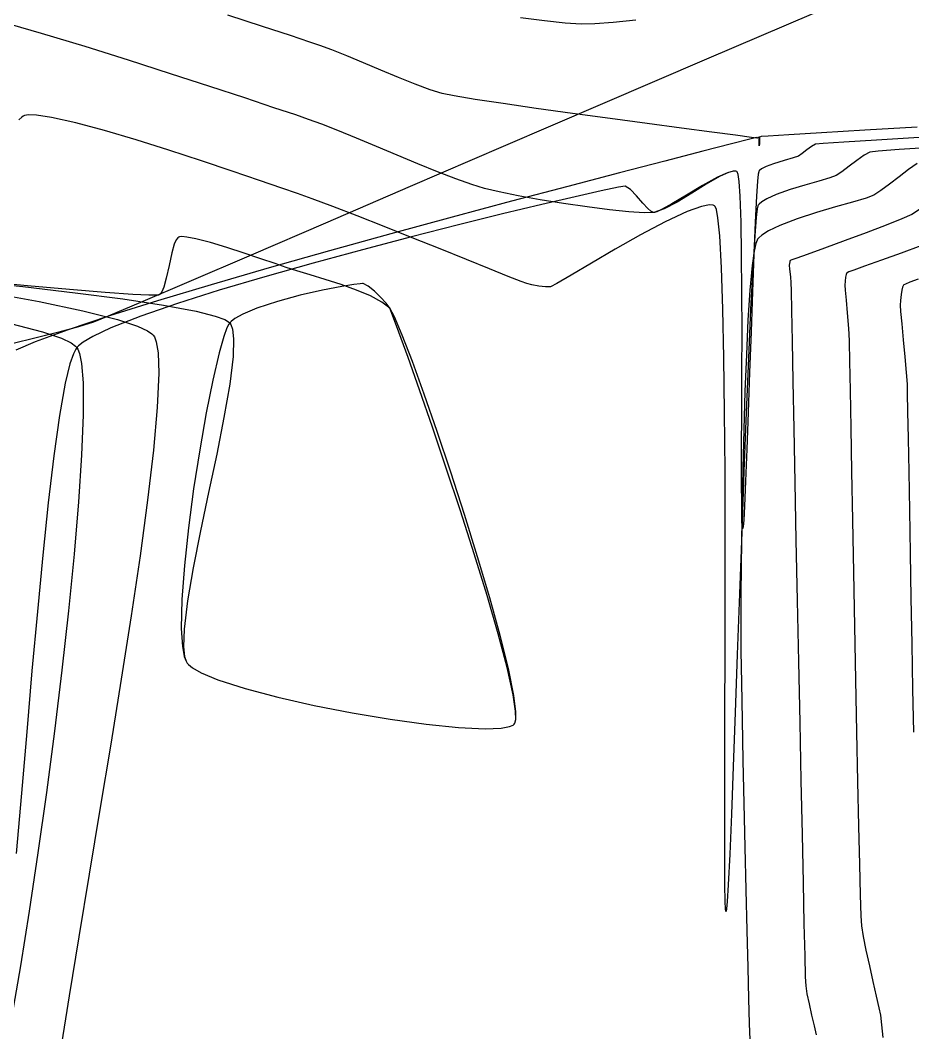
# Model space of a CAD drawing. Header units: metres. Extents: x 708868 to 711043, y 5411316 to 5413138.
# Drawn here: x 709751.1 to 709798.5, y 5411741 to 5411794.8 of the extents above; entities that cross this region are included whole.
import ezdxf

# ---------------------------------------------------------------- set-up
doc = ezdxf.new("R2010")
doc.units = ezdxf.units.M
for name, color, linetype in [('Rionegro 2010_Contours', 7, 'Continuous'), ('Rionegro 2014_Contours', 7, 'Continuous'), ('Rionegro 2018_Contours', 7, 'Continuous')]:
    doc.layers.add(name, color=color, linetype=linetype)

msp = doc.modelspace()

# ---------------------------------------------------------------- linework, layer by layer
at = {"layer": 'Rionegro 2010_Contours'}
for points in [[(709793.255, 5411795.18, 232), (709787.585, 5411792.754, 232), (709782.059, 5411790.384, 232), (709776.778, 5411788.115, 232), (709771.841, 5411785.991, 232), (709767.348, 5411784.056, 232), (709763.399, 5411782.356, 232), (709760.093, 5411780.934, 232), (709757.529, 5411779.835, 232), (709755.809, 5411779.105, 232), (709755.03, 5411778.787, 232), (709754.236, 5411778.541, 232), (709753.194, 5411778.264, 232), (709751.986, 5411777.964, 232), (709750.699, 5411777.648, 232)], [(709798.759, 5411789.153, 233), (709795.976, 5411788.986, 233), (709793.68, 5411788.849, 233), (709791.947, 5411788.746, 233), (709790.853, 5411788.68, 233), (709790.471, 5411788.657, 233), (709790.397, 5411788.622, 233), (709790.394, 5411788.501, 233), (709790.387, 5411788.279, 233), (709790.376, 5411788.159, 233), (709790.37, 5411788.279, 233), (709790.37, 5411788.501, 233), (709790.369, 5411788.622, 233), (709790.314, 5411788.596, 233), (709790.261, 5411788.569, 233), (709790.224, 5411788.603, 233), (709789.882, 5411788.516, 233), (709788.906, 5411788.267, 233), (709787.375, 5411787.873, 233), (709785.364, 5411787.353, 233), (709782.951, 5411786.724, 233), (709780.214, 5411786.005, 233), (709777.229, 5411785.212, 233), (709774.074, 5411784.365, 233), (709770.825, 5411783.48, 233), (709767.559, 5411782.576, 233), (709764.354, 5411781.671, 233), (709761.287, 5411780.782, 233), (709758.435, 5411779.927, 233), (709755.875, 5411779.125, 233), (709753.684, 5411778.392, 233), (709751.939, 5411777.748, 233), (709750.916, 5411777.307, 233)], [(709798.87, 5411788.598, 234), (709796.602, 5411788.459, 234), (709794.877, 5411788.351, 234), (709793.771, 5411788.278, 234), (709793.363, 5411788.244, 234), (709793.157, 5411788.128, 234), (709792.906, 5411787.94, 234), (709792.656, 5411787.745, 234), (709792.454, 5411787.609, 234), (709792.177, 5411787.515, 234), (709791.695, 5411787.377, 234), (709791.142, 5411787.206, 234), (709790.739, 5411787.055, 234), (709790.505, 5411786.936, 234), (709790.398, 5411786.855, 234), (709790.363, 5411786.815, 234), (709790.351, 5411786.786, 234), (709790.328, 5411786.655, 234), (709790.291, 5411786.282, 234), (709790.238, 5411785.493, 234), (709790.168, 5411784.11, 234), (709790.094, 5411782.379, 234), (709790.019, 5411780.401, 234), (709789.943, 5411778.278, 234), (709789.867, 5411776.111, 234), (709789.793, 5411774, 234), (709789.723, 5411772.047, 234), (709789.656, 5411770.352, 234), (709789.595, 5411769.016, 234), (709789.551, 5411768.275, 234), (709789.522, 5411767.943, 234), (709789.503, 5411767.84, 234), (709789.495, 5411767.827, 234), (709789.487, 5411767.841, 234), (709789.473, 5411767.943, 234), (709789.458, 5411768.276, 234), (709789.446, 5411769.019, 234), (709789.441, 5411770.356, 234), (709789.444, 5411772.052, 234), (709789.451, 5411774.006, 234), (709789.458, 5411776.117, 234), (709789.462, 5411778.283, 234), (709789.458, 5411780.405, 234), (709789.442, 5411782.381, 234), (709789.411, 5411784.109, 234), (709789.361, 5411785.488, 234), (709789.305, 5411786.273, 234), (709789.251, 5411786.641, 234), (709789.21, 5411786.77, 234), (709789.188, 5411786.797, 234), (709789.138, 5411786.816, 234), (709788.997, 5411786.816, 234), (709788.695, 5411786.73, 234), (709788.161, 5411786.488, 234), (709787.361, 5411786.049, 234), (709786.514, 5411785.547, 234), (709785.73, 5411785.077, 234), (709785.219, 5411784.789, 234), (709784.941, 5411784.655, 234), (709784.819, 5411784.617, 234), (709784.78, 5411784.615, 234), (709784.733, 5411784.627, 234), (709784.63, 5411784.682, 234), (709784.456, 5411784.829, 234), (709784.198, 5411785.105, 234), (709783.86, 5411785.498, 234), (709783.538, 5411785.839, 234), (709783.268, 5411786.014, 234), (709782.899, 5411785.959, 234), (709781.987, 5411785.768, 234), (709780.608, 5411785.458, 234), (709778.835, 5411785.043, 234), (709776.744, 5411784.539, 234), (709774.41, 5411783.96, 234), (709771.907, 5411783.323, 234), (709769.311, 5411782.642, 234), (709766.696, 5411781.932, 234), (709764.137, 5411781.209, 234), (709761.709, 5411780.489, 234), (709759.486, 5411779.785, 234), (709757.545, 5411779.113, 234), (709755.958, 5411778.49, 234), (709754.996, 5411778.035, 234), (709754.478, 5411777.725, 234), (709754.238, 5411777.535, 234), (709754.152, 5411777.446, 234), (709754.089, 5411777.359, 234), (709753.964, 5411777.114, 234), (709753.778, 5411776.572, 234), (709753.532, 5411775.548, 234), (709753.229, 5411773.832, 234), (709752.929, 5411771.693, 234), (709752.633, 5411769.2, 234), (709752.341, 5411766.421, 234), (709752.053, 5411763.421, 234), (709751.768, 5411760.269, 234), (709751.486, 5411757.033, 234), (709751.208, 5411753.779, 234), (709750.933, 5411750.575, 234)], [(709798.764, 5411787.223, 236), (709798.3, 5411786.905, 236), (709797.798, 5411786.521, 236), (709797.297, 5411786.128, 236), (709796.84, 5411785.783, 236), (709796.466, 5411785.543, 236), (709796.047, 5411785.386, 236), (709795.333, 5411785.174, 236), (709794.422, 5411784.915, 236), (709793.41, 5411784.617, 236), (709792.394, 5411784.288, 236), (709791.471, 5411783.936, 236), (709790.865, 5411783.644, 236), (709790.521, 5411783.422, 236), (709790.355, 5411783.273, 236), (709790.293, 5411783.199, 236), (709790.261, 5411783.143, 236), (709790.197, 5411782.97, 236), (709790.109, 5411782.569, 236), (709790.001, 5411781.795, 236), (709789.882, 5411780.496, 236), (709789.78, 5411778.899, 236), (709789.692, 5411777.08, 236), (709789.619, 5411775.113, 236), (709789.559, 5411773.074, 236), (709789.51, 5411771.037, 236), (709789.472, 5411769.078, 236), (709789.442, 5411767.273, 236), (709789.42, 5411765.695, 236), (709789.405, 5411764.42, 236), (709789.394, 5411763.523, 236), (709789.394, 5411762.643, 236), (709789.408, 5411761.321, 236), (709789.435, 5411759.638, 236), (709789.47, 5411757.675, 236), (709789.514, 5411755.513, 236), (709789.563, 5411753.231, 236), (709789.615, 5411750.911, 236), (709789.668, 5411748.632, 236), (709789.72, 5411746.475, 236), (709789.768, 5411744.521, 236), (709789.811, 5411742.85, 236), (709789.846, 5411741.543, 236), (709789.871, 5411740.679, 236)], [(709798.89, 5411784.773, 237), (709798.471, 5411784.51, 237), (709797.951, 5411784.277, 237), (709797.108, 5411783.941, 237), (709796.061, 5411783.544, 237), (709794.933, 5411783.125, 237), (709793.843, 5411782.727, 237), (709792.913, 5411782.389, 237), (709792.365, 5411782.189, 237), (709792.108, 5411782.095, 237), (709792.026, 5411782.063, 237), (709792.014, 5411782.058, 237), (709792.008, 5411782.046, 237), (709791.996, 5411782.002, 237), (709791.983, 5411781.913, 237), (709791.974, 5411781.82, 237), (709791.992, 5411781.606, 237), (709792.029, 5411781.209, 237), (709792.055, 5411780.881, 237), (709792.064, 5411780.482, 237), (709792.086, 5411779.419, 237), (709792.118, 5411777.778, 237), (709792.161, 5411775.648, 237), (709792.211, 5411773.118, 237), (709792.267, 5411770.274, 237), (709792.328, 5411767.206, 237), (709792.393, 5411764.002, 237), (709792.458, 5411760.748, 237), (709792.524, 5411757.534, 237), (709792.588, 5411754.448, 237), (709792.648, 5411751.577, 237), (709792.703, 5411749.01, 237), (709792.752, 5411746.834, 237), (709792.793, 5411745.138, 237), (709792.824, 5411744.01, 237), (709792.843, 5411743.538, 237), (709792.911, 5411743.123, 237), (709793.023, 5411742.578, 237), (709793.157, 5411741.981, 237), (709793.289, 5411741.407, 237), (709793.396, 5411740.933, 237)], [(709798.948, 5411782.839, 238), (709797.913, 5411782.458, 238), (709796.872, 5411782.087, 238), (709795.957, 5411781.762, 238), (709795.403, 5411781.562, 238), (709795.136, 5411781.46, 238), (709795.044, 5411781.419, 238), (709795.027, 5411781.407, 238), (709795.011, 5411781.384, 238), (709794.985, 5411781.316, 238), (709794.955, 5411781.178, 238), (709794.931, 5411780.968, 238), (709794.918, 5411780.757, 238), (709794.936, 5411780.489, 238), (709794.984, 5411779.954, 238), (709795.046, 5411779.297, 238), (709795.104, 5411778.66, 238), (709795.139, 5411778.188, 238), (709795.15, 5411777.752, 238), (709795.172, 5411776.716, 238), (709795.201, 5411775.165, 238), (709795.239, 5411773.183, 238), (709795.282, 5411770.855, 238), (709795.33, 5411768.267, 238), (709795.382, 5411765.503, 238), (709795.437, 5411762.648, 238), (709795.492, 5411759.788, 238), (709795.547, 5411757.006, 238), (709795.601, 5411754.389, 238), (709795.652, 5411752.021, 238), (709795.699, 5411749.986, 238), (709795.741, 5411748.371, 238), (709795.776, 5411747.259, 238), (709795.803, 5411746.736, 238), (709795.893, 5411746.167, 238), (709796.04, 5411745.43, 238), (709796.222, 5411744.603, 238), (709796.413, 5411743.765, 238), (709796.59, 5411742.994, 238), (709796.73, 5411742.371, 238), (709796.808, 5411741.974, 238), (709796.867, 5411741.471, 238), (709796.93, 5411740.789, 238)], [(709798.816, 5411781.076, 239), (709798.365, 5411780.909, 239), (709798.142, 5411780.816, 239), (709798.059, 5411780.772, 239), (709798.04, 5411780.757, 239), (709798.021, 5411780.729, 239), (709797.987, 5411780.653, 239), (709797.945, 5411780.501, 239), (709797.905, 5411780.254, 239), (709797.875, 5411779.937, 239), (709797.862, 5411779.694, 239), (709797.882, 5411779.365, 239), (709797.94, 5411778.707, 239), (709798.02, 5411777.856, 239), (709798.105, 5411776.946, 239), (709798.179, 5411776.114, 239), (709798.224, 5411775.495, 239), (709798.237, 5411775.025, 239), (709798.257, 5411774.041, 239), (709798.282, 5411772.62, 239), (709798.313, 5411770.842, 239), (709798.348, 5411768.783, 239), (709798.386, 5411766.522, 239), (709798.427, 5411764.136, 239), (709798.47, 5411761.704, 239), (709798.514, 5411759.304, 239), (709798.558, 5411757.014, 239)], [(709769.355, 5411780.838, 236), (709769.318, 5411780.842, 236), (709769.186, 5411780.837, 236), (709768.859, 5411780.798, 236), (709768.221, 5411780.694, 236), (709767.188, 5411780.49, 236), (709766.008, 5411780.218, 236), (709764.803, 5411779.893, 236), (709763.696, 5411779.53, 236), (709762.963, 5411779.222, 236), (709762.543, 5411778.987, 236), (709762.339, 5411778.829, 236), (709762.264, 5411778.75, 236), (709762.218, 5411778.686, 236), (709762.118, 5411778.49, 236), (709761.952, 5411778.035, 236), (709761.704, 5411777.164, 236), (709761.366, 5411775.718, 236), (709761.016, 5411773.969, 236), (709760.67, 5411772.011, 236), (709760.35, 5411769.944, 236), (709760.073, 5411767.865, 236), (709759.859, 5411765.87, 236), (709759.726, 5411764.057, 236), (709759.693, 5411762.524, 236), (709759.752, 5411761.565, 236), (709759.853, 5411761.033, 236), (709759.948, 5411760.781, 236), (709760.005, 5411760.687, 236), (709760.077, 5411760.604, 236), (709760.287, 5411760.433, 236), (709760.757, 5411760.166, 236), (709761.641, 5411759.799, 236), (709763.088, 5411759.333, 236), (709764.824, 5411758.873, 236), (709766.751, 5411758.436, 236), (709768.771, 5411758.04, 236), (709770.786, 5411757.701, 236), (709772.698, 5411757.436, 236), (709774.41, 5411757.261, 236), (709775.824, 5411757.192, 236), (709776.675, 5411757.226, 236), (709777.116, 5411757.308, 236), (709777.305, 5411757.392, 236), (709777.365, 5411757.443, 236), (709777.402, 5411757.501, 236), (709777.446, 5411757.687, 236), (709777.442, 5411758.128, 236), (709777.318, 5411758.99, 236), (709776.996, 5411760.445, 236), (709776.52, 5411762.237, 236), (709775.925, 5411764.279, 236), (709775.243, 5411766.485, 236), (709774.51, 5411768.766, 236), (709773.758, 5411771.037, 236), (709773.022, 5411773.209, 236), (709772.335, 5411775.195, 236), (709771.732, 5411776.908, 236), (709771.246, 5411778.261, 236), (709770.91, 5411779.166, 236), (709770.76, 5411779.537, 236), (709770.565, 5411779.798, 236), (709770.276, 5411780.121, 236), (709769.943, 5411780.444, 236), (709769.619, 5411780.703, 236), (709769.355, 5411780.838, 236)]]:
    msp.add_polyline3d(points, dxfattribs=at)
at = {"layer": 'Rionegro 2014_Contours'}
for points in [[(709798.759, 5411789.153, 233), (709795.976, 5411788.986, 233), (709793.68, 5411788.849, 233), (709791.947, 5411788.746, 233), (709790.853, 5411788.68, 233), (709790.471, 5411788.657, 233), (709790.397, 5411788.622, 233), (709790.394, 5411788.501, 233), (709790.387, 5411788.279, 233), (709790.376, 5411788.159, 233), (709790.37, 5411788.279, 233), (709790.37, 5411788.501, 233), (709790.369, 5411788.622, 233), (709790.317, 5411788.597, 233), (709790.261, 5411788.569, 233), (709789.959, 5411788.608, 233), (709789.123, 5411788.717, 233), (709787.855, 5411788.883, 233), (709786.255, 5411789.096, 233), (709784.423, 5411789.341, 233), (709782.459, 5411789.607, 233), (709780.465, 5411789.881, 233), (709778.54, 5411790.15, 233), (709776.786, 5411790.404, 233), (709775.302, 5411790.628, 233), (709774.189, 5411790.811, 233), (709773.548, 5411790.94, 233), (709772.902, 5411791.142, 233), (709772.112, 5411791.436, 233), (709771.226, 5411791.791, 233), (709770.293, 5411792.18, 233), (709769.361, 5411792.574, 233), (709768.478, 5411792.944, 233), (709767.693, 5411793.261, 233), (709767.054, 5411793.497, 233), (709766.521, 5411793.674, 233), (709765.483, 5411794.016, 233), (709764.008, 5411794.499, 233), (709762.161, 5411795.097, 233)], [(709798.87, 5411788.598, 234), (709796.602, 5411788.459, 234), (709794.877, 5411788.351, 234), (709793.771, 5411788.278, 234), (709793.363, 5411788.244, 234), (709793.157, 5411788.128, 234), (709792.906, 5411787.94, 234), (709792.656, 5411787.745, 234), (709792.454, 5411787.609, 234), (709792.177, 5411787.515, 234), (709791.695, 5411787.377, 234), (709791.142, 5411787.206, 234), (709790.739, 5411787.055, 234), (709790.505, 5411786.936, 234), (709790.398, 5411786.855, 234), (709790.363, 5411786.815, 234), (709790.351, 5411786.786, 234), (709790.328, 5411786.655, 234), (709790.291, 5411786.282, 234), (709790.238, 5411785.493, 234), (709790.168, 5411784.11, 234), (709790.094, 5411782.379, 234), (709790.019, 5411780.401, 234), (709789.943, 5411778.278, 234), (709789.867, 5411776.111, 234), (709789.793, 5411774, 234), (709789.723, 5411772.047, 234), (709789.656, 5411770.352, 234), (709789.595, 5411769.016, 234), (709789.551, 5411768.275, 234), (709789.522, 5411767.943, 234), (709789.503, 5411767.84, 234), (709789.495, 5411767.827, 234), (709789.487, 5411767.841, 234), (709789.473, 5411767.943, 234), (709789.458, 5411768.276, 234), (709789.446, 5411769.019, 234), (709789.441, 5411770.356, 234), (709789.444, 5411772.052, 234), (709789.451, 5411774.006, 234), (709789.458, 5411776.117, 234), (709789.462, 5411778.283, 234), (709789.458, 5411780.405, 234), (709789.442, 5411782.381, 234), (709789.411, 5411784.109, 234), (709789.361, 5411785.488, 234), (709789.305, 5411786.273, 234), (709789.251, 5411786.641, 234), (709789.21, 5411786.77, 234), (709789.188, 5411786.797, 234), (709789.139, 5411786.817, 234), (709789.01, 5411786.82, 234), (709788.743, 5411786.746, 234), (709788.276, 5411786.526, 234), (709787.568, 5411786.118, 234), (709786.79, 5411785.639, 234), (709786.017, 5411785.173, 234), (709785.322, 5411784.804, 234), (709784.78, 5411784.615, 234), (709784.264, 5411784.598, 234), (709783.452, 5411784.651, 234), (709782.42, 5411784.759, 234), (709781.242, 5411784.911, 234), (709779.994, 5411785.095, 234), (709778.749, 5411785.297, 234), (709777.584, 5411785.505, 234), (709776.572, 5411785.707, 234), (709775.79, 5411785.891, 234), (709775.114, 5411786.099, 234), (709774.27, 5411786.404, 234), (709773.301, 5411786.782, 234), (709772.247, 5411787.21, 234), (709771.149, 5411787.666, 234), (709770.049, 5411788.128, 234), (709768.989, 5411788.571, 234), (709768.009, 5411788.974, 234), (709767.151, 5411789.313, 234), (709766.456, 5411789.565, 234), (709765.768, 5411789.798, 234), (709764.612, 5411790.186, 234), (709763.067, 5411790.701, 234), (709761.212, 5411791.312, 234), (709759.127, 5411791.99, 234), (709756.891, 5411792.705, 234), (709754.582, 5411793.427, 234), (709752.281, 5411794.126, 234), (709750.064, 5411794.772, 234)], [(709783.827, 5411794.83, 232), (709782.629, 5411794.715, 232), (709781.642, 5411794.643, 232), (709780.925, 5411794.625, 232), (709780.08, 5411794.677, 232), (709778.976, 5411794.791, 232), (709777.701, 5411794.951, 232)], [(709799.505, 5411788.069, 235), (709797.799, 5411787.956, 235), (709796.689, 5411787.875, 235), (709796.255, 5411787.831, 235), (709795.94, 5411787.663, 235), (709795.555, 5411787.388, 235), (709795.149, 5411787.071, 235), (709794.768, 5411786.778, 235), (709794.46, 5411786.576, 235), (709794.122, 5411786.453, 235), (709793.538, 5411786.282, 235), (709792.806, 5411786.073, 235), (709792.022, 5411785.832, 235), (709791.283, 5411785.569, 235), (709790.789, 5411785.347, 235), (709790.509, 5411785.178, 235), (709790.376, 5411785.064, 235), (709790.328, 5411785.007, 235), (709790.311, 5411784.968, 235), (709790.275, 5411784.804, 235), (709790.219, 5411784.351, 235), (709790.139, 5411783.389, 235), (709790.033, 5411781.676, 235), (709789.921, 5411779.479, 235), (709789.805, 5411776.888, 235), (709789.686, 5411773.992, 235), (709789.565, 5411770.879, 235), (709789.445, 5411767.64, 235), (709789.326, 5411764.363, 235), (709789.211, 5411761.138, 235), (709789.099, 5411758.053, 235), (709788.994, 5411755.198, 235), (709788.897, 5411752.663, 235), (709788.809, 5411750.535, 235), (709788.731, 5411748.906, 235), (709788.678, 5411748.02, 235), (709788.643, 5411747.63, 235), (709788.623, 5411747.511, 235), (709788.614, 5411747.496, 235), (709788.605, 5411747.511, 235), (709788.59, 5411747.631, 235), (709788.572, 5411748.022, 235), (709788.556, 5411748.909, 235), (709788.546, 5411750.542, 235), (709788.545, 5411752.672, 235), (709788.549, 5411755.21, 235), (709788.557, 5411758.067, 235), (709788.565, 5411761.154, 235), (709788.57, 5411764.38, 235), (709788.57, 5411767.658, 235), (709788.56, 5411770.896, 235), (709788.539, 5411774.007, 235), (709788.504, 5411776.9, 235), (709788.451, 5411779.486, 235), (709788.378, 5411781.675, 235), (709788.281, 5411783.379, 235), (709788.185, 5411784.332, 235), (709788.102, 5411784.778, 235), (709788.04, 5411784.937, 235), (709788.007, 5411784.972, 235), (709787.934, 5411785.003, 235), (709787.734, 5411785.018, 235), (709787.311, 5411784.938, 235), (709786.556, 5411784.666, 235), (709785.387, 5411784.121, 235), (709784.073, 5411783.426, 235), (709782.728, 5411782.667, 235), (709781.464, 5411781.926, 235), (709780.396, 5411781.289, 235), (709779.636, 5411780.84, 235), (709779.298, 5411780.661, 235), (709779.026, 5411780.661, 235), (709778.667, 5411780.708, 235), (709778.307, 5411780.777, 235), (709778.032, 5411780.841, 235), (709777.738, 5411780.952, 235), (709777.056, 5411781.223, 235), (709776.062, 5411781.622, 235), (709774.829, 5411782.119, 235), (709773.434, 5411782.681, 235), (709771.951, 5411783.276, 235), (709770.456, 5411783.872, 235), (709769.024, 5411784.438, 235), (709767.731, 5411784.941, 235), (709766.65, 5411785.351, 235), (709765.858, 5411785.634, 235), (709765.031, 5411785.917, 235), (709763.851, 5411786.323, 235), (709762.403, 5411786.817, 235), (709760.771, 5411787.364, 235), (709759.04, 5411787.929, 235), (709757.294, 5411788.477, 235), (709755.617, 5411788.973, 235), (709754.095, 5411789.382, 235), (709752.811, 5411789.67, 235), (709752.013, 5411789.788, 235), (709751.576, 5411789.801, 235), (709751.372, 5411789.768, 235), (709751.298, 5411789.739, 235), (709751.221, 5411789.689, 235), (709751.075, 5411789.541, 235)], [(709798.764, 5411787.223, 236), (709798.3, 5411786.905, 236), (709797.798, 5411786.521, 236), (709797.297, 5411786.128, 236), (709796.84, 5411785.783, 236), (709796.466, 5411785.543, 236), (709796.047, 5411785.386, 236), (709795.333, 5411785.174, 236), (709794.422, 5411784.915, 236), (709793.41, 5411784.617, 236), (709792.394, 5411784.288, 236), (709791.471, 5411783.936, 236), (709790.865, 5411783.644, 236), (709790.521, 5411783.422, 236), (709790.355, 5411783.273, 236), (709790.293, 5411783.199, 236), (709790.261, 5411783.143, 236), (709790.197, 5411782.97, 236), (709790.109, 5411782.569, 236), (709790.001, 5411781.795, 236), (709789.882, 5411780.496, 236), (709789.78, 5411778.899, 236), (709789.692, 5411777.08, 236), (709789.619, 5411775.113, 236), (709789.559, 5411773.074, 236), (709789.51, 5411771.037, 236), (709789.472, 5411769.078, 236), (709789.442, 5411767.273, 236), (709789.42, 5411765.695, 236), (709789.405, 5411764.42, 236), (709789.394, 5411763.523, 236), (709789.394, 5411762.643, 236), (709789.408, 5411761.321, 236), (709789.435, 5411759.638, 236), (709789.47, 5411757.675, 236), (709789.514, 5411755.513, 236), (709789.563, 5411753.231, 236), (709789.615, 5411750.911, 236), (709789.668, 5411748.632, 236), (709789.72, 5411746.475, 236), (709789.768, 5411744.521, 236), (709789.811, 5411742.85, 236), (709789.846, 5411741.543, 236), (709789.871, 5411740.679, 236)], [(709798.89, 5411784.773, 237), (709798.471, 5411784.51, 237), (709797.951, 5411784.277, 237), (709797.108, 5411783.941, 237), (709796.061, 5411783.544, 237), (709794.933, 5411783.125, 237), (709793.843, 5411782.727, 237), (709792.913, 5411782.389, 237), (709792.365, 5411782.189, 237), (709792.108, 5411782.095, 237), (709792.026, 5411782.063, 237), (709792.014, 5411782.058, 237), (709792.008, 5411782.046, 237), (709791.996, 5411782.002, 237), (709791.983, 5411781.913, 237), (709791.974, 5411781.82, 237), (709791.992, 5411781.606, 237), (709792.029, 5411781.209, 237), (709792.055, 5411780.881, 237), (709792.064, 5411780.482, 237), (709792.086, 5411779.419, 237), (709792.118, 5411777.778, 237), (709792.161, 5411775.648, 237), (709792.211, 5411773.118, 237), (709792.267, 5411770.274, 237), (709792.328, 5411767.206, 237), (709792.393, 5411764.002, 237), (709792.458, 5411760.748, 237), (709792.524, 5411757.534, 237), (709792.588, 5411754.448, 237), (709792.648, 5411751.577, 237), (709792.703, 5411749.01, 237), (709792.752, 5411746.834, 237), (709792.793, 5411745.138, 237), (709792.824, 5411744.01, 237), (709792.843, 5411743.538, 237), (709792.911, 5411743.123, 237), (709793.023, 5411742.578, 237), (709793.157, 5411741.981, 237), (709793.289, 5411741.407, 237), (709793.396, 5411740.933, 237)], [(709748.321, 5411780.996, 236), (709751.273, 5411780.68, 236), (709754.058, 5411780.355, 236), (709756.583, 5411780.026, 236), (709758.758, 5411779.697, 236), (709760.49, 5411779.372, 236), (709761.496, 5411779.117, 236), (709761.999, 5411778.931, 236), (709762.203, 5411778.81, 236), (709762.264, 5411778.75, 236), (709762.32, 5411778.66, 236), (709762.406, 5411778.417, 236), (709762.468, 5411777.904, 236), (709762.442, 5411776.977, 236), (709762.263, 5411775.492, 236), (709761.96, 5411773.73, 236), (709761.574, 5411771.783, 236), (709761.147, 5411769.743, 236), (709760.718, 5411767.701, 236), (709760.331, 5411765.75, 236), (709760.024, 5411763.982, 236), (709759.841, 5411762.487, 236), (709759.81, 5411761.55, 236), (709759.868, 5411761.03, 236), (709759.95, 5411760.78, 236), (709760.005, 5411760.687, 236), (709760.077, 5411760.604, 236), (709760.287, 5411760.433, 236), (709760.757, 5411760.166, 236), (709761.641, 5411759.799, 236), (709763.088, 5411759.333, 236), (709764.824, 5411758.873, 236), (709766.751, 5411758.436, 236), (709768.771, 5411758.04, 236), (709770.786, 5411757.701, 236), (709772.698, 5411757.436, 236), (709774.41, 5411757.261, 236), (709775.824, 5411757.192, 236), (709776.675, 5411757.226, 236), (709777.116, 5411757.308, 236), (709777.305, 5411757.392, 236), (709777.365, 5411757.443, 236), (709777.402, 5411757.501, 236), (709777.449, 5411757.685, 236), (709777.454, 5411758.118, 236), (709777.348, 5411758.963, 236), (709777.059, 5411760.388, 236), (709776.622, 5411762.146, 236), (709776.068, 5411764.151, 236), (709775.427, 5411766.321, 236), (709774.728, 5411768.571, 236), (709774.002, 5411770.818, 236), (709773.279, 5411772.978, 236), (709772.589, 5411774.967, 236), (709771.963, 5411776.701, 236), (709771.429, 5411778.097, 236), (709771.018, 5411779.07, 236), (709770.76, 5411779.537, 236), (709770.346, 5411779.863, 236), (709769.739, 5411780.183, 236), (709768.997, 5411780.494, 236), (709768.177, 5411780.789, 236), (709767.336, 5411781.063, 236), (709766.531, 5411781.31, 236), (709765.821, 5411781.525, 236), (709765.26, 5411781.702, 236), (709764.678, 5411781.902, 236), (709763.91, 5411782.164, 236), (709763.032, 5411782.459, 236), (709762.116, 5411782.754, 236), (709761.236, 5411783.019, 236), (709760.468, 5411783.221, 236), (709759.982, 5411783.316, 236), (709759.718, 5411783.338, 236), (709759.598, 5411783.326, 236), (709759.557, 5411783.31, 236), (709759.512, 5411783.279, 236), (709759.429, 5411783.174, 236), (709759.318, 5411782.928, 236), (709759.189, 5411782.476, 236), (709759.044, 5411781.801, 236), (709758.899, 5411781.121, 236), (709758.768, 5411780.657, 236), (709758.654, 5411780.397, 236), (709758.569, 5411780.28, 236), (709758.523, 5411780.242, 236)], [(709798.948, 5411782.839, 238), (709797.913, 5411782.458, 238), (709796.872, 5411782.087, 238), (709795.957, 5411781.762, 238), (709795.403, 5411781.562, 238), (709795.136, 5411781.46, 238), (709795.044, 5411781.419, 238), (709795.027, 5411781.407, 238), (709795.011, 5411781.384, 238), (709794.985, 5411781.316, 238), (709794.955, 5411781.178, 238), (709794.931, 5411780.968, 238), (709794.918, 5411780.757, 238), (709794.936, 5411780.489, 238), (709794.984, 5411779.954, 238), (709795.046, 5411779.297, 238), (709795.104, 5411778.66, 238), (709795.139, 5411778.188, 238), (709795.15, 5411777.752, 238), (709795.172, 5411776.716, 238), (709795.201, 5411775.165, 238), (709795.239, 5411773.183, 238), (709795.282, 5411770.855, 238), (709795.33, 5411768.267, 238), (709795.382, 5411765.503, 238), (709795.437, 5411762.648, 238), (709795.492, 5411759.788, 238), (709795.547, 5411757.006, 238), (709795.601, 5411754.389, 238), (709795.652, 5411752.021, 238), (709795.699, 5411749.986, 238), (709795.741, 5411748.371, 238), (709795.776, 5411747.259, 238), (709795.803, 5411746.736, 238), (709795.893, 5411746.167, 238), (709796.04, 5411745.43, 238), (709796.222, 5411744.603, 238), (709796.413, 5411743.765, 238), (709796.59, 5411742.994, 238), (709796.73, 5411742.371, 238), (709796.808, 5411741.974, 238), (709796.867, 5411741.471, 238), (709796.93, 5411740.789, 238)], [(709798.816, 5411781.076, 239), (709798.365, 5411780.909, 239), (709798.142, 5411780.816, 239), (709798.059, 5411780.772, 239), (709798.04, 5411780.757, 239), (709798.021, 5411780.729, 239), (709797.987, 5411780.653, 239), (709797.945, 5411780.501, 239), (709797.905, 5411780.254, 239), (709797.875, 5411779.937, 239), (709797.862, 5411779.694, 239), (709797.882, 5411779.365, 239), (709797.94, 5411778.707, 239), (709798.02, 5411777.856, 239), (709798.105, 5411776.946, 239), (709798.179, 5411776.114, 239), (709798.224, 5411775.495, 239), (709798.237, 5411775.025, 239), (709798.257, 5411774.041, 239), (709798.282, 5411772.62, 239), (709798.313, 5411770.842, 239), (709798.348, 5411768.783, 239), (709798.386, 5411766.522, 239), (709798.427, 5411764.136, 239), (709798.47, 5411761.704, 239), (709798.514, 5411759.304, 239), (709798.558, 5411757.014, 239)], [(709758.523, 5411780.242, 236), (709758.492, 5411780.232, 236), (709758.353, 5411780.221, 236), (709757.963, 5411780.226, 236), (709757.13, 5411780.268, 236), (709755.648, 5411780.373, 236), (709753.753, 5411780.527, 236), (709751.529, 5411780.721, 236), (709749.059, 5411780.945, 236)], [(709749.397, 5411780.385, 235), (709752.142, 5411779.886, 235), (709754.467, 5411779.399, 235), (709756.3, 5411778.934, 235), (709757.365, 5411778.583, 235), (709757.906, 5411778.333, 235), (709758.135, 5411778.175, 235), (709758.208, 5411778.098, 235), (709758.267, 5411778.005, 235), (709758.363, 5411777.743, 235), (709758.458, 5411777.165, 235), (709758.497, 5411776.077, 235), (709758.418, 5411774.255, 235), (709758.213, 5411771.986, 235), (709757.902, 5411769.339, 235), (709757.502, 5411766.386, 235), (709757.031, 5411763.195, 235), (709756.508, 5411759.838, 235), (709755.95, 5411756.385, 235), (709755.375, 5411752.905, 235), (709754.802, 5411749.469, 235), (709754.249, 5411746.147, 235), (709753.733, 5411743.01, 235), (709753.273, 5411740.127, 235)], [(709750.619, 5411778.728, 234), (709752.324, 5411778.284, 234), (709753.331, 5411777.939, 234), (709753.851, 5411777.688, 234), (709754.077, 5411777.525, 234), (709754.152, 5411777.446, 234), (709754.205, 5411777.363, 234), (709754.296, 5411777.123, 234), (709754.4, 5411776.589, 234), (709754.477, 5411775.574, 234), (709754.484, 5411773.866, 234), (709754.4, 5411771.733, 234), (709754.235, 5411769.244, 234), (709753.998, 5411766.466, 234), (709753.7, 5411763.466, 234), (709753.35, 5411760.312, 234), (709752.957, 5411757.073, 234), (709752.532, 5411753.815, 234), (709752.083, 5411750.606, 234), (709751.621, 5411747.515, 234), (709751.155, 5411744.608, 234), (709750.696, 5411741.954, 234)]]:
    msp.add_polyline3d(points, dxfattribs=at)
at = {"layer": 'Rionegro 2018_Contours'}
for points in [[(709798.759, 5411789.153, 233), (709795.976, 5411788.986, 233), (709793.68, 5411788.849, 233), (709791.947, 5411788.746, 233), (709790.853, 5411788.68, 233), (709790.471, 5411788.657, 233), (709790.397, 5411788.622, 233), (709790.394, 5411788.501, 233), (709790.387, 5411788.279, 233), (709790.376, 5411788.159, 233), (709790.37, 5411788.279, 233), (709790.37, 5411788.501, 233), (709790.369, 5411788.622, 233), (709790.317, 5411788.597, 233), (709790.261, 5411788.569, 233), (709789.959, 5411788.608, 233), (709789.123, 5411788.717, 233), (709787.855, 5411788.883, 233), (709786.255, 5411789.096, 233), (709784.423, 5411789.341, 233), (709782.459, 5411789.607, 233), (709780.465, 5411789.881, 233), (709778.54, 5411790.15, 233), (709776.786, 5411790.404, 233), (709775.302, 5411790.628, 233), (709774.189, 5411790.811, 233), (709773.548, 5411790.94, 233), (709772.902, 5411791.142, 233), (709772.112, 5411791.436, 233), (709771.226, 5411791.791, 233), (709770.293, 5411792.18, 233), (709769.361, 5411792.574, 233), (709768.478, 5411792.944, 233), (709767.693, 5411793.261, 233), (709767.054, 5411793.497, 233), (709766.521, 5411793.674, 233), (709765.483, 5411794.016, 233), (709764.008, 5411794.499, 233), (709762.161, 5411795.097, 233)], [(709798.87, 5411788.598, 234), (709796.602, 5411788.459, 234), (709794.877, 5411788.351, 234), (709793.771, 5411788.278, 234), (709793.363, 5411788.244, 234), (709793.157, 5411788.128, 234), (709792.906, 5411787.94, 234), (709792.656, 5411787.745, 234), (709792.454, 5411787.609, 234), (709792.177, 5411787.515, 234), (709791.695, 5411787.377, 234), (709791.142, 5411787.206, 234), (709790.739, 5411787.055, 234), (709790.505, 5411786.936, 234), (709790.398, 5411786.855, 234), (709790.363, 5411786.815, 234), (709790.351, 5411786.786, 234), (709790.328, 5411786.655, 234), (709790.291, 5411786.282, 234), (709790.238, 5411785.493, 234), (709790.168, 5411784.11, 234), (709790.094, 5411782.379, 234), (709790.019, 5411780.401, 234), (709789.943, 5411778.278, 234), (709789.867, 5411776.111, 234), (709789.793, 5411774, 234), (709789.723, 5411772.047, 234), (709789.656, 5411770.352, 234), (709789.595, 5411769.016, 234), (709789.551, 5411768.275, 234), (709789.522, 5411767.943, 234), (709789.503, 5411767.84, 234), (709789.495, 5411767.827, 234), (709789.487, 5411767.841, 234), (709789.473, 5411767.943, 234), (709789.458, 5411768.276, 234), (709789.446, 5411769.019, 234), (709789.441, 5411770.356, 234), (709789.444, 5411772.052, 234), (709789.451, 5411774.006, 234), (709789.458, 5411776.117, 234), (709789.462, 5411778.283, 234), (709789.458, 5411780.405, 234), (709789.442, 5411782.381, 234), (709789.411, 5411784.109, 234), (709789.361, 5411785.488, 234), (709789.305, 5411786.273, 234), (709789.251, 5411786.641, 234), (709789.21, 5411786.77, 234), (709789.188, 5411786.797, 234), (709789.139, 5411786.817, 234), (709789.01, 5411786.82, 234), (709788.743, 5411786.746, 234), (709788.276, 5411786.526, 234), (709787.568, 5411786.118, 234), (709786.79, 5411785.639, 234), (709786.017, 5411785.173, 234), (709785.322, 5411784.804, 234), (709784.78, 5411784.615, 234), (709784.264, 5411784.598, 234), (709783.452, 5411784.651, 234), (709782.42, 5411784.759, 234), (709781.242, 5411784.911, 234), (709779.994, 5411785.095, 234), (709778.749, 5411785.297, 234), (709777.584, 5411785.505, 234), (709776.572, 5411785.707, 234), (709775.79, 5411785.891, 234), (709775.114, 5411786.099, 234), (709774.27, 5411786.404, 234), (709773.301, 5411786.782, 234), (709772.247, 5411787.21, 234), (709771.149, 5411787.666, 234), (709770.049, 5411788.128, 234), (709768.989, 5411788.571, 234), (709768.009, 5411788.974, 234), (709767.151, 5411789.313, 234), (709766.456, 5411789.565, 234), (709765.768, 5411789.798, 234), (709764.612, 5411790.186, 234), (709763.067, 5411790.701, 234), (709761.212, 5411791.312, 234), (709759.127, 5411791.99, 234), (709756.891, 5411792.705, 234), (709754.582, 5411793.427, 234), (709752.281, 5411794.126, 234), (709750.064, 5411794.772, 234)], [(709783.827, 5411794.83, 232), (709782.629, 5411794.715, 232), (709781.642, 5411794.643, 232), (709780.925, 5411794.625, 232), (709780.08, 5411794.677, 232), (709778.976, 5411794.791, 232), (709777.701, 5411794.951, 232)], [(709799.505, 5411788.069, 235), (709797.799, 5411787.956, 235), (709796.689, 5411787.875, 235), (709796.255, 5411787.831, 235), (709795.94, 5411787.663, 235), (709795.555, 5411787.388, 235), (709795.149, 5411787.071, 235), (709794.768, 5411786.778, 235), (709794.46, 5411786.576, 235), (709794.122, 5411786.453, 235), (709793.538, 5411786.282, 235), (709792.806, 5411786.073, 235), (709792.022, 5411785.832, 235), (709791.283, 5411785.569, 235), (709790.789, 5411785.347, 235), (709790.509, 5411785.178, 235), (709790.376, 5411785.064, 235), (709790.328, 5411785.007, 235), (709790.311, 5411784.968, 235), (709790.275, 5411784.804, 235), (709790.219, 5411784.351, 235), (709790.139, 5411783.389, 235), (709790.033, 5411781.676, 235), (709789.921, 5411779.479, 235), (709789.805, 5411776.888, 235), (709789.686, 5411773.992, 235), (709789.565, 5411770.879, 235), (709789.445, 5411767.64, 235), (709789.326, 5411764.363, 235), (709789.211, 5411761.138, 235), (709789.099, 5411758.053, 235), (709788.994, 5411755.198, 235), (709788.897, 5411752.663, 235), (709788.809, 5411750.535, 235), (709788.731, 5411748.906, 235), (709788.678, 5411748.02, 235), (709788.643, 5411747.63, 235), (709788.623, 5411747.511, 235), (709788.614, 5411747.496, 235), (709788.605, 5411747.511, 235), (709788.59, 5411747.631, 235), (709788.572, 5411748.022, 235), (709788.556, 5411748.909, 235), (709788.546, 5411750.542, 235), (709788.545, 5411752.672, 235), (709788.549, 5411755.21, 235), (709788.557, 5411758.067, 235), (709788.565, 5411761.154, 235), (709788.57, 5411764.38, 235), (709788.57, 5411767.658, 235), (709788.56, 5411770.896, 235), (709788.539, 5411774.007, 235), (709788.504, 5411776.9, 235), (709788.451, 5411779.486, 235), (709788.378, 5411781.675, 235), (709788.281, 5411783.379, 235), (709788.185, 5411784.332, 235), (709788.102, 5411784.778, 235), (709788.04, 5411784.937, 235), (709788.007, 5411784.972, 235), (709787.934, 5411785.003, 235), (709787.734, 5411785.018, 235), (709787.311, 5411784.938, 235), (709786.556, 5411784.666, 235), (709785.387, 5411784.121, 235), (709784.073, 5411783.426, 235), (709782.728, 5411782.667, 235), (709781.464, 5411781.926, 235), (709780.396, 5411781.289, 235), (709779.636, 5411780.84, 235), (709779.298, 5411780.661, 235), (709779.026, 5411780.661, 235), (709778.667, 5411780.708, 235), (709778.307, 5411780.777, 235), (709778.032, 5411780.841, 235), (709777.738, 5411780.952, 235), (709777.056, 5411781.223, 235), (709776.062, 5411781.622, 235), (709774.829, 5411782.119, 235), (709773.434, 5411782.681, 235), (709771.951, 5411783.276, 235), (709770.456, 5411783.872, 235), (709769.024, 5411784.438, 235), (709767.731, 5411784.941, 235), (709766.65, 5411785.351, 235), (709765.858, 5411785.634, 235), (709765.031, 5411785.917, 235), (709763.851, 5411786.323, 235), (709762.403, 5411786.817, 235), (709760.771, 5411787.364, 235), (709759.04, 5411787.929, 235), (709757.294, 5411788.477, 235), (709755.617, 5411788.973, 235), (709754.095, 5411789.382, 235), (709752.811, 5411789.67, 235), (709752.013, 5411789.788, 235), (709751.576, 5411789.801, 235), (709751.372, 5411789.768, 235), (709751.298, 5411789.739, 235), (709751.221, 5411789.689, 235), (709751.075, 5411789.541, 235)], [(709798.764, 5411787.223, 236), (709798.3, 5411786.905, 236), (709797.798, 5411786.521, 236), (709797.297, 5411786.128, 236), (709796.84, 5411785.783, 236), (709796.466, 5411785.543, 236), (709796.047, 5411785.386, 236), (709795.333, 5411785.174, 236), (709794.422, 5411784.915, 236), (709793.41, 5411784.617, 236), (709792.394, 5411784.288, 236), (709791.471, 5411783.936, 236), (709790.865, 5411783.644, 236), (709790.521, 5411783.422, 236), (709790.355, 5411783.273, 236), (709790.293, 5411783.199, 236), (709790.261, 5411783.143, 236), (709790.197, 5411782.97, 236), (709790.109, 5411782.569, 236), (709790.001, 5411781.795, 236), (709789.882, 5411780.496, 236), (709789.78, 5411778.899, 236), (709789.692, 5411777.08, 236), (709789.619, 5411775.113, 236), (709789.559, 5411773.074, 236), (709789.51, 5411771.037, 236), (709789.472, 5411769.078, 236), (709789.442, 5411767.273, 236), (709789.42, 5411765.695, 236), (709789.405, 5411764.42, 236), (709789.394, 5411763.523, 236), (709789.394, 5411762.643, 236), (709789.408, 5411761.321, 236), (709789.435, 5411759.638, 236), (709789.47, 5411757.675, 236), (709789.514, 5411755.513, 236), (709789.563, 5411753.231, 236), (709789.615, 5411750.911, 236), (709789.668, 5411748.632, 236), (709789.72, 5411746.475, 236), (709789.768, 5411744.521, 236), (709789.811, 5411742.85, 236), (709789.846, 5411741.543, 236), (709789.871, 5411740.679, 236)], [(709798.89, 5411784.773, 237), (709798.471, 5411784.51, 237), (709797.951, 5411784.277, 237), (709797.108, 5411783.941, 237), (709796.061, 5411783.544, 237), (709794.933, 5411783.125, 237), (709793.843, 5411782.727, 237), (709792.913, 5411782.389, 237), (709792.365, 5411782.189, 237), (709792.108, 5411782.095, 237), (709792.026, 5411782.063, 237), (709792.014, 5411782.058, 237), (709792.008, 5411782.046, 237), (709791.996, 5411782.002, 237), (709791.983, 5411781.913, 237), (709791.974, 5411781.82, 237), (709791.992, 5411781.606, 237), (709792.029, 5411781.209, 237), (709792.055, 5411780.881, 237), (709792.064, 5411780.482, 237), (709792.086, 5411779.419, 237), (709792.118, 5411777.778, 237), (709792.161, 5411775.648, 237), (709792.211, 5411773.118, 237), (709792.267, 5411770.274, 237), (709792.328, 5411767.206, 237), (709792.393, 5411764.002, 237), (709792.458, 5411760.748, 237), (709792.524, 5411757.534, 237), (709792.588, 5411754.448, 237), (709792.648, 5411751.577, 237), (709792.703, 5411749.01, 237), (709792.752, 5411746.834, 237), (709792.793, 5411745.138, 237), (709792.824, 5411744.01, 237), (709792.843, 5411743.538, 237), (709792.911, 5411743.123, 237), (709793.023, 5411742.578, 237), (709793.157, 5411741.981, 237), (709793.289, 5411741.407, 237), (709793.396, 5411740.933, 237)], [(709748.321, 5411780.996, 236), (709751.273, 5411780.68, 236), (709754.058, 5411780.355, 236), (709756.583, 5411780.026, 236), (709758.758, 5411779.697, 236), (709760.49, 5411779.372, 236), (709761.496, 5411779.117, 236), (709761.999, 5411778.931, 236), (709762.203, 5411778.81, 236), (709762.264, 5411778.75, 236), (709762.32, 5411778.66, 236), (709762.406, 5411778.417, 236), (709762.468, 5411777.904, 236), (709762.442, 5411776.977, 236), (709762.263, 5411775.492, 236), (709761.96, 5411773.73, 236), (709761.574, 5411771.783, 236), (709761.147, 5411769.743, 236), (709760.718, 5411767.701, 236), (709760.331, 5411765.75, 236), (709760.024, 5411763.982, 236), (709759.841, 5411762.487, 236), (709759.81, 5411761.55, 236), (709759.868, 5411761.03, 236), (709759.95, 5411760.78, 236), (709760.005, 5411760.687, 236), (709760.077, 5411760.604, 236), (709760.287, 5411760.433, 236), (709760.757, 5411760.166, 236), (709761.641, 5411759.799, 236), (709763.088, 5411759.333, 236), (709764.824, 5411758.873, 236), (709766.751, 5411758.436, 236), (709768.771, 5411758.04, 236), (709770.786, 5411757.701, 236), (709772.698, 5411757.436, 236), (709774.41, 5411757.261, 236), (709775.824, 5411757.192, 236), (709776.675, 5411757.226, 236), (709777.116, 5411757.308, 236), (709777.305, 5411757.392, 236), (709777.365, 5411757.443, 236), (709777.402, 5411757.501, 236), (709777.449, 5411757.685, 236), (709777.454, 5411758.118, 236), (709777.348, 5411758.963, 236), (709777.059, 5411760.388, 236), (709776.622, 5411762.146, 236), (709776.068, 5411764.151, 236), (709775.427, 5411766.321, 236), (709774.728, 5411768.571, 236), (709774.002, 5411770.818, 236), (709773.279, 5411772.978, 236), (709772.589, 5411774.967, 236), (709771.963, 5411776.701, 236), (709771.429, 5411778.097, 236), (709771.018, 5411779.07, 236), (709770.76, 5411779.537, 236), (709770.346, 5411779.863, 236), (709769.739, 5411780.183, 236), (709768.997, 5411780.494, 236), (709768.177, 5411780.789, 236), (709767.336, 5411781.063, 236), (709766.531, 5411781.31, 236), (709765.821, 5411781.525, 236), (709765.26, 5411781.702, 236), (709764.678, 5411781.902, 236), (709763.91, 5411782.164, 236), (709763.032, 5411782.459, 236), (709762.116, 5411782.754, 236), (709761.236, 5411783.019, 236), (709760.468, 5411783.221, 236), (709759.982, 5411783.316, 236), (709759.718, 5411783.338, 236), (709759.598, 5411783.326, 236), (709759.557, 5411783.31, 236), (709759.512, 5411783.279, 236), (709759.429, 5411783.174, 236), (709759.318, 5411782.928, 236), (709759.189, 5411782.476, 236), (709759.044, 5411781.801, 236), (709758.899, 5411781.121, 236), (709758.768, 5411780.657, 236), (709758.654, 5411780.397, 236), (709758.569, 5411780.28, 236), (709758.523, 5411780.242, 236)], [(709798.948, 5411782.839, 238), (709797.913, 5411782.458, 238), (709796.872, 5411782.087, 238), (709795.957, 5411781.762, 238), (709795.403, 5411781.562, 238), (709795.136, 5411781.46, 238), (709795.044, 5411781.419, 238), (709795.027, 5411781.407, 238), (709795.011, 5411781.384, 238), (709794.985, 5411781.316, 238), (709794.955, 5411781.178, 238), (709794.931, 5411780.968, 238), (709794.918, 5411780.757, 238), (709794.936, 5411780.489, 238), (709794.984, 5411779.954, 238), (709795.046, 5411779.297, 238), (709795.104, 5411778.66, 238), (709795.139, 5411778.188, 238), (709795.15, 5411777.752, 238), (709795.172, 5411776.716, 238), (709795.201, 5411775.165, 238), (709795.239, 5411773.183, 238), (709795.282, 5411770.855, 238), (709795.33, 5411768.267, 238), (709795.382, 5411765.503, 238), (709795.437, 5411762.648, 238), (709795.492, 5411759.788, 238), (709795.547, 5411757.006, 238), (709795.601, 5411754.389, 238), (709795.652, 5411752.021, 238), (709795.699, 5411749.986, 238), (709795.741, 5411748.371, 238), (709795.776, 5411747.259, 238), (709795.803, 5411746.736, 238), (709795.893, 5411746.167, 238), (709796.04, 5411745.43, 238), (709796.222, 5411744.603, 238), (709796.413, 5411743.765, 238), (709796.59, 5411742.994, 238), (709796.73, 5411742.371, 238), (709796.808, 5411741.974, 238), (709796.867, 5411741.471, 238), (709796.93, 5411740.789, 238)], [(709798.816, 5411781.076, 239), (709798.365, 5411780.909, 239), (709798.142, 5411780.816, 239), (709798.059, 5411780.772, 239), (709798.04, 5411780.757, 239), (709798.021, 5411780.729, 239), (709797.987, 5411780.653, 239), (709797.945, 5411780.501, 239), (709797.905, 5411780.254, 239), (709797.875, 5411779.937, 239), (709797.862, 5411779.694, 239), (709797.882, 5411779.365, 239), (709797.94, 5411778.707, 239), (709798.02, 5411777.856, 239), (709798.105, 5411776.946, 239), (709798.179, 5411776.114, 239), (709798.224, 5411775.495, 239), (709798.237, 5411775.025, 239), (709798.257, 5411774.041, 239), (709798.282, 5411772.62, 239), (709798.313, 5411770.842, 239), (709798.348, 5411768.783, 239), (709798.386, 5411766.522, 239), (709798.427, 5411764.136, 239), (709798.47, 5411761.704, 239), (709798.514, 5411759.304, 239), (709798.558, 5411757.014, 239)], [(709758.523, 5411780.242, 236), (709758.492, 5411780.232, 236), (709758.353, 5411780.221, 236), (709757.963, 5411780.226, 236), (709757.13, 5411780.268, 236), (709755.648, 5411780.373, 236), (709753.753, 5411780.527, 236), (709751.529, 5411780.721, 236), (709749.059, 5411780.945, 236)], [(709749.397, 5411780.385, 235), (709752.142, 5411779.886, 235), (709754.467, 5411779.399, 235), (709756.3, 5411778.934, 235), (709757.365, 5411778.583, 235), (709757.906, 5411778.333, 235), (709758.135, 5411778.175, 235), (709758.208, 5411778.098, 235), (709758.267, 5411778.005, 235), (709758.363, 5411777.743, 235), (709758.458, 5411777.165, 235), (709758.497, 5411776.077, 235), (709758.418, 5411774.255, 235), (709758.213, 5411771.986, 235), (709757.902, 5411769.339, 235), (709757.502, 5411766.386, 235), (709757.031, 5411763.195, 235), (709756.508, 5411759.838, 235), (709755.95, 5411756.385, 235), (709755.375, 5411752.905, 235), (709754.802, 5411749.469, 235), (709754.249, 5411746.147, 235), (709753.733, 5411743.01, 235), (709753.273, 5411740.127, 235)], [(709750.619, 5411778.728, 234), (709752.324, 5411778.284, 234), (709753.331, 5411777.939, 234), (709753.851, 5411777.688, 234), (709754.077, 5411777.525, 234), (709754.152, 5411777.446, 234), (709754.205, 5411777.363, 234), (709754.296, 5411777.123, 234), (709754.4, 5411776.589, 234), (709754.477, 5411775.574, 234), (709754.484, 5411773.866, 234), (709754.4, 5411771.733, 234), (709754.235, 5411769.244, 234), (709753.998, 5411766.466, 234), (709753.7, 5411763.466, 234), (709753.35, 5411760.312, 234), (709752.957, 5411757.073, 234), (709752.532, 5411753.815, 234), (709752.083, 5411750.606, 234), (709751.621, 5411747.515, 234), (709751.155, 5411744.608, 234), (709750.696, 5411741.954, 234)]]:
    msp.add_polyline3d(points, dxfattribs=at)

doc.saveas('drawing.dxf')
